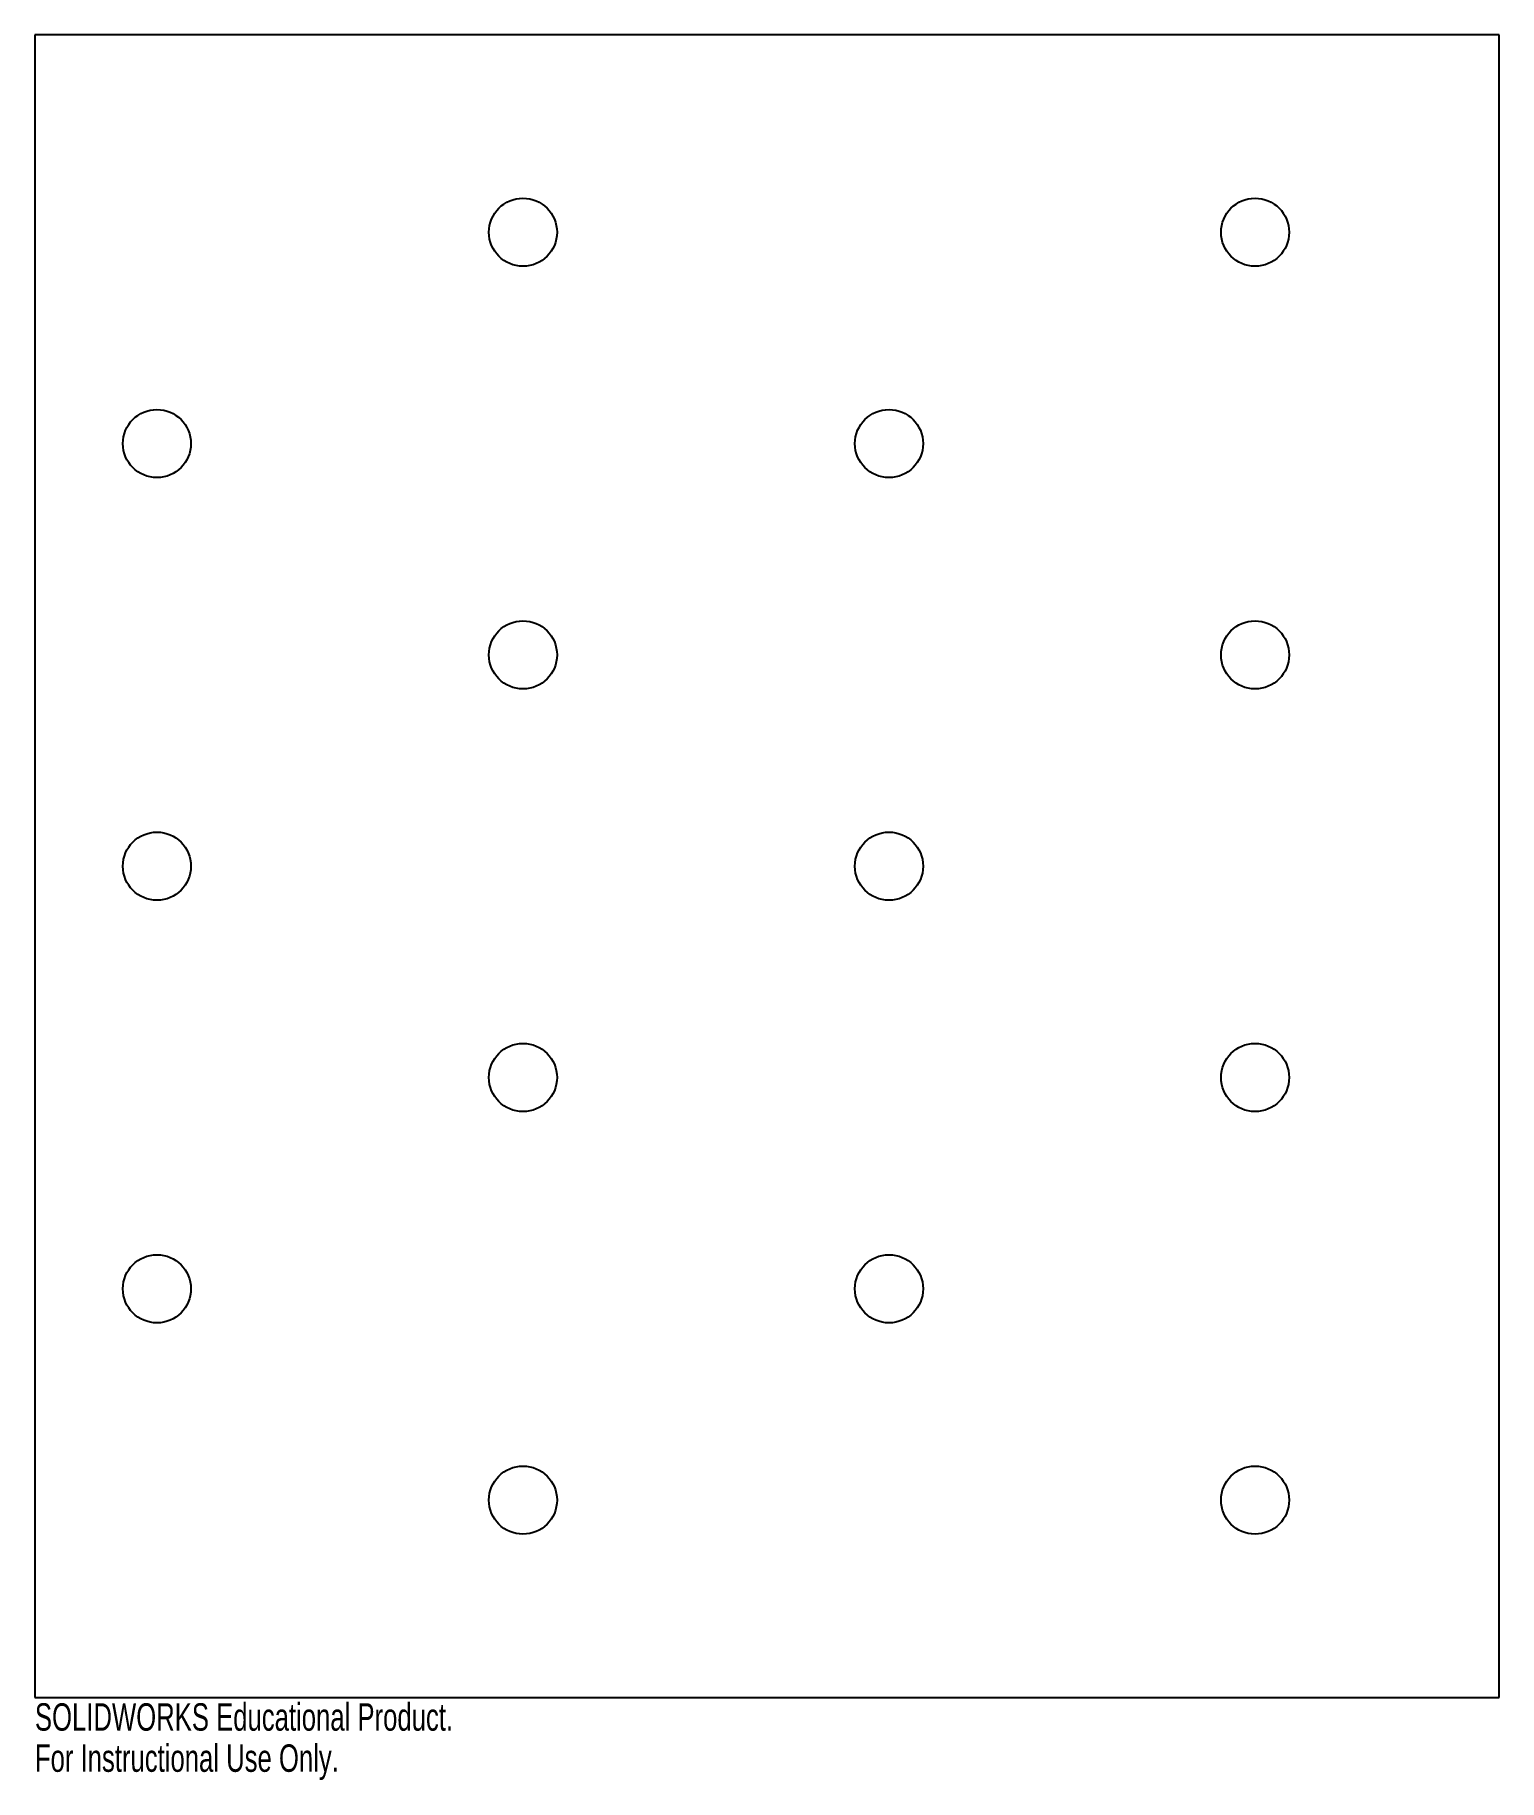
# Model space of a CAD drawing. Header units: millimetres. Extents: x -129 to 129, y -161 to 146.
import ezdxf

# ---------------------------------------------------------------- set-up
doc = ezdxf.new("R2010")
doc.units = ezdxf.units.MM
doc.styles.add('SLDTEXTSTYLE0', font='TXT', dxfattribs={"width": 0.7})

msp = doc.modelspace()

# ---------------------------------------------------------------- linework, layer by layer
at = {"color": 7, "linetype": 'Continuous', "lineweight": 25}
for p, q in [((129, 146.5), (-129, 146.5)), ((-129, 146.5), (-129, -146.5)), ((129, -146.5), (129, 146.5)), ((-129, -146.5), (129, -146.5))]:
    msp.add_line(p, q, dxfattribs=at)
for centre in [(-43, 111.72), (86, 111.72), (-107.5, 74.48), (21.5, 74.48), (-43, 37.24), (86, 37.24), (-107.5, 0), (21.5, 0), (-43, -37.24), (86, -37.24), (-107.5, -74.48), (21.5, -74.48), (-43, -111.72), (86, -111.72)]:
    msp.add_circle(centre, 6, dxfattribs=at)

# ---------------------------------------------------------------- texts
at = {"color": 7, "linetype": 'Continuous', "char_height": 4.8336, "attachment_point": 1, "style": 'SLDTEXTSTYLE0'}
for s, insert in [('SOLIDWORKS Educational Product.', (-129, -147.52)), ('For Instructional Use Only.', (-129, -154.77))]:
    msp.add_mtext(s, dxfattribs=dict(at, insert=insert))

doc.saveas('drawing.dxf')
